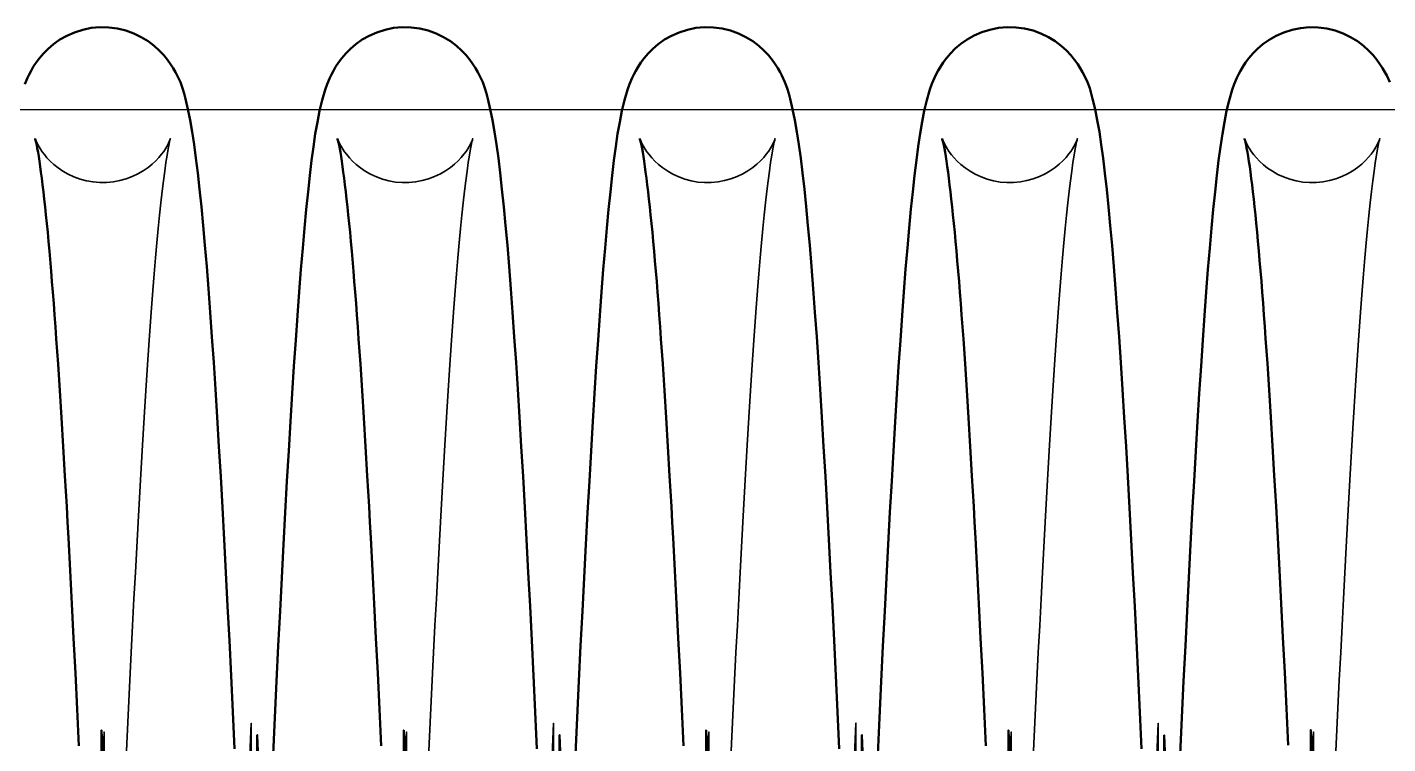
# Model space of a CAD drawing. Header units: millimetres. Extents: x 1448 to 104164, y -19509 to -89.
# Drawn here: x 52083.2 to 52155, y -3796.6 to -3758.8 of the extents above; entities that cross this region are included whole.
import ezdxf

# ---------------------------------------------------------------- set-up
doc = ezdxf.new("R2010")
doc.units = ezdxf.units.MM
doc.header["$LTSCALE"] = 60
doc.header["$MEASUREMENT"] = 0
doc.layers.get('0').update_dxf_attribs({"linetype": 'CONTINUOUS'})
doc.layers.add('가려진 것(ISO)', color=7, linetype='CONTINUOUS', lineweight=35)
doc.layers.add('가시적인 것(ISO)', color=7, linetype='CONTINUOUS', lineweight=50)

# ---------------------------------------------------------------- blocks, each defined once
blk = doc.blocks.new('토션스프링 3')
at = {"layer": '가려진 것(ISO)', "flags": 128}
for points in [[(21461746.339, -50952857.63), (21461746.344, -50952857.647), (21461746.365, -50952857.704), (21461746.409, -50952857.807), (21461746.488, -50952857.966), (21461746.545, -50952858.07), (21461746.618, -50952858.191), (21461746.71, -50952858.328), (21461746.824, -50952858.48), (21461746.964, -50952858.646), (21461747.131, -50952858.822), (21461747.326, -50952859.003), (21461747.552, -50952859.182), (21461747.807, -50952859.355), (21461748.086, -50952859.514), (21461748.388, -50952859.654), (21461748.71, -50952859.77), (21461749.048, -50952859.86), (21461749.396, -50952859.921), (21461749.75, -50952859.952), (21461750.107, -50952859.949), (21461750.462, -50952859.915), (21461750.809, -50952859.851), (21461751.145, -50952859.758), (21461751.464, -50952859.638), (21461751.764, -50952859.495), (21461752.042, -50952859.334), (21461752.292, -50952859.161), (21461752.513, -50952858.981), (21461752.706, -50952858.801), (21461752.87, -50952858.625), (21461753.007, -50952858.459), (21461753.118, -50952858.309), (21461753.207, -50952858.174), (21461753.278, -50952858.056), (21461753.334, -50952857.954), (21461753.377, -50952857.869), (21461753.434, -50952857.742), (21461753.463, -50952857.667), (21461753.475, -50952857.633), (21461753.475, -50952857.635), (21461753.466, -50952857.667), (21461753.451, -50952857.726), (21461753.431, -50952857.808), (21461753.409, -50952857.911), (21461753.358, -50952858.173), (21461753.299, -50952858.505), (21461753.236, -50952858.9), (21461753.172, -50952859.352), (21461753.106, -50952859.857), (21461753.038, -50952860.413), (21461752.97, -50952861.021), (21461752.901, -50952861.678), (21461752.831, -50952862.381), (21461752.761, -50952863.131), (21461752.691, -50952863.924), (21461752.621, -50952864.759), (21461752.55, -50952865.637), (21461752.479, -50952866.559), (21461752.409, -50952867.522), (21461752.337, -50952868.527), (21461752.266, -50952869.57), (21461752.195, -50952870.652), (21461752.123, -50952871.77), (21461752.052, -50952872.923), (21461751.981, -50952874.109), (21461751.91, -50952875.328), (21461751.838, -50952876.578), (21461751.767, -50952877.861), (21461751.696, -50952879.178), (21461751.624, -50952880.526), (21461751.553, -50952881.903), (21461751.481, -50952883.309), (21461751.41, -50952884.741), (21461751.338, -50952886.197), (21461751.266, -50952887.677), (21461751.195, -50952889.177), (21461751.123, -50952890.697)], [(21461750.051, -50952925.233), (21461749.979, -50952888.925), (21461749.907, -50952890.618)], [(21461762.285, -50952857.63), (21461762.291, -50952857.647), (21461762.312, -50952857.704), (21461762.356, -50952857.807), (21461762.434, -50952857.966), (21461762.492, -50952858.07), (21461762.565, -50952858.191), (21461762.657, -50952858.328), (21461762.771, -50952858.48), (21461762.911, -50952858.646), (21461763.078, -50952858.822), (21461763.273, -50952859.003), (21461763.499, -50952859.182), (21461763.754, -50952859.355), (21461764.033, -50952859.514), (21461764.335, -50952859.654), (21461764.657, -50952859.77), (21461764.995, -50952859.86), (21461765.343, -50952859.922), (21461765.697, -50952859.952), (21461766.054, -50952859.949), (21461766.409, -50952859.915), (21461766.756, -50952859.851), (21461767.092, -50952859.758), (21461767.411, -50952859.638), (21461767.711, -50952859.495), (21461767.989, -50952859.334), (21461768.239, -50952859.161), (21461768.46, -50952858.981), (21461768.653, -50952858.801), (21461768.817, -50952858.625), (21461768.954, -50952858.459), (21461769.065, -50952858.309), (21461769.154, -50952858.174), (21461769.225, -50952858.056), (21461769.28, -50952857.954), (21461769.324, -50952857.869), (21461769.381, -50952857.742), (21461769.41, -50952857.667), (21461769.422, -50952857.633), (21461769.422, -50952857.635), (21461769.413, -50952857.667), (21461769.398, -50952857.726), (21461769.378, -50952857.808), (21461769.356, -50952857.911), (21461769.304, -50952858.173), (21461769.246, -50952858.505), (21461769.183, -50952858.901), (21461769.118, -50952859.352), (21461769.052, -50952859.857), (21461768.985, -50952860.413), (21461768.917, -50952861.021), (21461768.848, -50952861.678), (21461768.778, -50952862.381), (21461768.708, -50952863.131), (21461768.638, -50952863.924), (21461768.567, -50952864.759), (21461768.497, -50952865.637), (21461768.426, -50952866.559), (21461768.355, -50952867.522), (21461768.284, -50952868.527), (21461768.213, -50952869.571), (21461768.142, -50952870.652), (21461768.07, -50952871.77), (21461767.999, -50952872.923), (21461767.928, -50952874.109), (21461767.856, -50952875.328), (21461767.785, -50952876.578), (21461767.714, -50952877.861), (21461767.643, -50952879.178), (21461767.571, -50952880.526), (21461767.5, -50952881.903), (21461767.428, -50952883.309), (21461767.356, -50952884.741), (21461767.285, -50952886.197), (21461767.213, -50952887.677), (21461767.142, -50952889.177), (21461767.07, -50952890.697)], [(21461765.997, -50952925.233), (21461765.926, -50952888.925), (21461765.854, -50952890.618)], [(21461778.232, -50952857.63), (21461778.238, -50952857.647), (21461778.259, -50952857.704), (21461778.303, -50952857.807), (21461778.381, -50952857.966), (21461778.439, -50952858.07), (21461778.512, -50952858.191), (21461778.604, -50952858.328), (21461778.718, -50952858.48), (21461778.858, -50952858.647), (21461779.025, -50952858.823), (21461779.22, -50952859.003), (21461779.446, -50952859.182), (21461779.701, -50952859.355), (21461779.98, -50952859.514), (21461780.282, -50952859.654), (21461780.604, -50952859.77), (21461780.942, -50952859.86), (21461781.29, -50952859.922), (21461781.644, -50952859.952), (21461782.001, -50952859.949), (21461782.356, -50952859.915), (21461782.703, -50952859.851), (21461783.039, -50952859.758), (21461783.358, -50952859.638), (21461783.658, -50952859.494), (21461783.936, -50952859.334), (21461784.186, -50952859.161), (21461784.407, -50952858.981), (21461784.6, -50952858.8), (21461784.764, -50952858.625), (21461784.901, -50952858.459), (21461785.011, -50952858.309), (21461785.101, -50952858.174), (21461785.172, -50952858.056), (21461785.227, -50952857.954), (21461785.27, -50952857.869), (21461785.328, -50952857.742), (21461785.357, -50952857.667), (21461785.369, -50952857.633), (21461785.368, -50952857.635), (21461785.36, -50952857.667), (21461785.344, -50952857.726), (21461785.325, -50952857.808), (21461785.303, -50952857.911), (21461785.251, -50952858.173), (21461785.193, -50952858.505), (21461785.13, -50952858.901), (21461785.065, -50952859.352), (21461784.999, -50952859.857), (21461784.932, -50952860.414), (21461784.864, -50952861.021), (21461784.795, -50952861.678), (21461784.725, -50952862.381), (21461784.655, -50952863.131), (21461784.585, -50952863.924), (21461784.514, -50952864.759), (21461784.444, -50952865.637), (21461784.373, -50952866.559), (21461784.302, -50952867.523), (21461784.231, -50952868.527), (21461784.16, -50952869.571), (21461784.089, -50952870.652), (21461784.017, -50952871.77), (21461783.946, -50952872.923), (21461783.875, -50952874.109), (21461783.803, -50952875.328), (21461783.732, -50952876.578), (21461783.661, -50952877.861), (21461783.59, -50952879.178), (21461783.518, -50952880.526), (21461783.446, -50952881.903), (21461783.375, -50952883.309), (21461783.303, -50952884.741), (21461783.232, -50952886.198), (21461783.16, -50952887.677), (21461783.088, -50952889.177), (21461783.017, -50952890.697)], [(21461781.944, -50952925.233), (21461781.873, -50952888.925), (21461781.801, -50952890.618)], [(21461794.179, -50952857.63), (21461794.185, -50952857.647), (21461794.206, -50952857.704), (21461794.249, -50952857.807), (21461794.328, -50952857.966), (21461794.385, -50952858.07), (21461794.459, -50952858.191), (21461794.551, -50952858.328), (21461794.665, -50952858.481), (21461794.805, -50952858.647), (21461794.971, -50952858.823), (21461795.167, -50952859.003), (21461795.393, -50952859.182), (21461795.648, -50952859.355), (21461795.927, -50952859.514), (21461796.229, -50952859.654), (21461796.551, -50952859.77), (21461796.889, -50952859.86), (21461797.237, -50952859.922), (21461797.591, -50952859.952), (21461797.948, -50952859.949), (21461798.303, -50952859.915), (21461798.651, -50952859.851), (21461798.986, -50952859.758), (21461799.305, -50952859.638), (21461799.605, -50952859.494), (21461799.883, -50952859.333), (21461800.133, -50952859.16), (21461800.354, -50952858.981), (21461800.547, -50952858.8), (21461800.711, -50952858.624), (21461800.847, -50952858.459), (21461800.958, -50952858.309), (21461801.048, -50952858.174), (21461801.119, -50952858.056), (21461801.174, -50952857.954), (21461801.217, -50952857.869), (21461801.275, -50952857.742), (21461801.304, -50952857.667), (21461801.316, -50952857.633), (21461801.315, -50952857.635), (21461801.306, -50952857.667), (21461801.291, -50952857.726), (21461801.272, -50952857.808), (21461801.249, -50952857.911), (21461801.198, -50952858.173), (21461801.14, -50952858.505), (21461801.077, -50952858.901), (21461801.012, -50952859.352), (21461800.946, -50952859.857), (21461800.879, -50952860.414), (21461800.811, -50952861.021), (21461800.742, -50952861.678), (21461800.672, -50952862.381), (21461800.602, -50952863.131), (21461800.531, -50952863.924), (21461800.461, -50952864.759), (21461800.391, -50952865.637), (21461800.32, -50952866.559), (21461800.249, -50952867.523), (21461800.178, -50952868.527), (21461800.107, -50952869.571), (21461800.035, -50952870.652), (21461799.964, -50952871.77), (21461799.893, -50952872.923), (21461799.821, -50952874.109), (21461799.75, -50952875.328), (21461799.679, -50952876.578), (21461799.608, -50952877.861), (21461799.536, -50952879.178), (21461799.465, -50952880.526), (21461799.393, -50952881.904), (21461799.322, -50952883.309), (21461799.25, -50952884.741), (21461799.178, -50952886.198), (21461799.107, -50952887.677), (21461799.035, -50952889.177), (21461798.964, -50952890.697)], [(21461797.891, -50952925.233), (21461797.82, -50952888.925), (21461797.748, -50952890.618)], [(21461810.126, -50952857.63), (21461810.132, -50952857.647), (21461810.153, -50952857.704), (21461810.196, -50952857.809), (21461810.274, -50952857.972), (21461810.332, -50952858.076), (21461810.407, -50952858.196), (21461810.5, -50952858.332), (21461810.615, -50952858.484), (21461810.756, -50952858.651), (21461810.923, -50952858.828), (21461811.12, -50952859.008), (21461811.346, -50952859.187), (21461811.602, -50952859.359), (21461811.882, -50952859.518), (21461812.184, -50952859.658), (21461812.507, -50952859.773), (21461812.845, -50952859.862), (21461813.193, -50952859.923), (21461813.547, -50952859.952), (21461813.904, -50952859.949), (21461814.259, -50952859.914), (21461814.606, -50952859.849), (21461814.941, -50952859.755), (21461815.26, -50952859.634), (21461815.559, -50952859.49), (21461815.836, -50952859.329), (21461816.086, -50952859.156), (21461816.306, -50952858.976), (21461816.498, -50952858.796), (21461816.661, -50952858.62), (21461816.797, -50952858.455), (21461816.908, -50952858.305), (21461816.997, -50952858.171), (21461817.067, -50952858.053), (21461817.122, -50952857.952), (21461817.165, -50952857.867), (21461817.222, -50952857.741), (21461817.251, -50952857.666), (21461817.263, -50952857.633), (21461817.262, -50952857.635), (21461817.253, -50952857.668), (21461817.238, -50952857.727), (21461817.218, -50952857.809), (21461817.196, -50952857.912), (21461817.145, -50952858.175), (21461817.086, -50952858.507), (21461817.023, -50952858.903), (21461816.959, -50952859.355), (21461816.893, -50952859.859), (21461816.825, -50952860.416), (21461816.757, -50952861.024), (21461816.688, -50952861.681), (21461816.618, -50952862.385), (21461816.548, -50952863.134), (21461816.478, -50952863.927), (21461816.408, -50952864.763), (21461816.337, -50952865.641), (21461816.266, -50952866.563), (21461816.196, -50952867.527), (21461816.125, -50952868.531), (21461816.053, -50952869.575), (21461815.982, -50952870.656), (21461815.911, -50952871.774), (21461815.839, -50952872.927), (21461815.768, -50952874.113), (21461815.697, -50952875.332), (21461815.626, -50952876.581), (21461815.554, -50952877.865), (21461815.483, -50952879.182), (21461815.412, -50952880.53), (21461815.34, -50952881.907), (21461815.268, -50952883.313), (21461815.197, -50952884.745), (21461815.125, -50952886.201), (21461815.053, -50952887.68), (21461814.982, -50952889.18), (21461814.911, -50952890.699)], [(21461813.838, -50952925.233), (21461813.766, -50952888.925), (21461813.695, -50952890.619)], [(21461757.667, -50952890.153), (21461757.738, -50952888.469), (21461757.809, -50952924.781)], [(21461773.614, -50952890.152), (21461773.685, -50952888.468), (21461773.756, -50952924.78)], [(21461789.56, -50952890.15), (21461789.632, -50952888.461), (21461789.703, -50952924.774)], [(21461805.507, -50952890.156), (21461805.578, -50952888.47), (21461805.65, -50952924.781)]]:
    blk.add_lwpolyline(points, dxfattribs=at)
at = {"layer": '가시적인 것(ISO)', "flags": 128}
for points in [[(21461745.798, -50952854.754), (21461745.935, -50952854.425), (21461746.02, -50952854.245), (21461746.121, -50952854.053), (21461746.242, -50952853.846), (21461746.387, -50952853.625), (21461746.562, -50952853.389), (21461746.772, -50952853.144), (21461747.021, -50952852.894), (21461747.313, -50952852.647), (21461747.645, -50952852.414), (21461748.013, -50952852.204), (21461748.417, -50952852.028), (21461748.848, -50952851.891), (21461749.297, -50952851.799), (21461749.756, -50952851.758), (21461750.22, -50952851.767), (21461750.678, -50952851.826), (21461751.121, -50952851.933), (21461751.542, -50952852.086), (21461751.935, -50952852.276), (21461752.293, -50952852.494), (21461752.609, -50952852.732), (21461752.885, -50952852.981), (21461753.12, -50952853.23), (21461753.317, -50952853.472), (21461753.481, -50952853.703), (21461753.618, -50952853.92), (21461753.735, -50952854.121), (21461753.836, -50952854.311), (21461753.998, -50952854.656), (21461754.116, -50952854.968), (21461754.203, -50952855.255), (21461754.271, -50952855.53), (21461754.4, -50952856.08), (21461754.519, -50952856.658), (21461754.626, -50952857.275), (21461754.727, -50952857.939), (21461754.823, -50952858.66), (21461754.92, -50952859.447), (21461755.015, -50952860.302), (21461755.11, -50952861.223), (21461755.204, -50952862.209), (21461755.297, -50952863.26), (21461755.39, -50952864.373), (21461755.483, -50952865.549), (21461755.575, -50952866.786), (21461755.667, -50952868.082), (21461755.758, -50952869.438), (21461755.85, -50952870.856), (21461755.942, -50952872.334), (21461756.034, -50952873.869), (21461756.126, -50952875.458), (21461756.218, -50952877.098), (21461756.31, -50952878.787), (21461756.401, -50952880.52), (21461756.493, -50952882.295), (21461756.584, -50952884.111), (21461756.676, -50952885.971), (21461756.767, -50952887.873), (21461756.859, -50952889.813)], [(21461757.959, -50952924.93), (21461758.05, -50952889.095), (21461758.142, -50952891.255)], [(21461758.889, -50952890.111), (21461758.98, -50952888.164), (21461759.072, -50952886.253), (21461759.164, -50952884.382), (21461759.256, -50952882.555), (21461759.347, -50952880.774), (21461759.438, -50952879.039), (21461759.53, -50952877.347), (21461759.622, -50952875.701), (21461759.714, -50952874.105), (21461759.806, -50952872.561), (21461759.898, -50952871.071), (21461759.99, -50952869.639), (21461760.082, -50952868.267), (21461760.175, -50952866.958), (21461760.267, -50952865.715), (21461760.359, -50952864.533), (21461760.451, -50952863.413), (21461760.544, -50952862.357), (21461760.638, -50952861.365), (21461760.732, -50952860.439), (21461760.826, -50952859.579), (21461760.92, -50952858.788), (21461761.016, -50952858.059), (21461761.116, -50952857.385), (21461761.223, -50952856.758), (21461761.341, -50952856.17), (21461761.473, -50952855.614), (21461761.636, -50952855.055), (21461761.745, -50952854.754), (21461761.882, -50952854.424), (21461761.967, -50952854.245), (21461762.068, -50952854.052), (21461762.189, -50952853.846), (21461762.334, -50952853.624), (21461762.509, -50952853.389), (21461762.719, -50952853.143), (21461762.968, -50952852.894), (21461763.26, -50952852.647), (21461763.592, -50952852.413), (21461763.961, -50952852.204), (21461764.364, -50952852.028), (21461764.795, -50952851.891), (21461765.244, -50952851.799), (21461765.704, -50952851.758), (21461766.167, -50952851.767), (21461766.626, -50952851.826), (21461767.068, -50952851.934), (21461767.489, -50952852.086), (21461767.882, -50952852.276), (21461768.24, -50952852.494), (21461768.557, -50952852.733), (21461768.833, -50952852.981), (21461769.067, -50952853.23), (21461769.264, -50952853.472), (21461769.428, -50952853.704), (21461769.564, -50952853.92), (21461769.681, -50952854.122), (21461769.782, -50952854.311), (21461769.944, -50952854.657), (21461770.062, -50952854.968), (21461770.149, -50952855.256), (21461770.219, -50952855.53), (21461770.347, -50952856.08), (21461770.465, -50952856.658), (21461770.573, -50952857.275), (21461770.673, -50952857.939), (21461770.77, -50952858.66), (21461770.867, -50952859.447), (21461770.962, -50952860.302), (21461771.057, -50952861.223), (21461771.151, -50952862.209), (21461771.244, -50952863.26), (21461771.337, -50952864.373), (21461771.429, -50952865.549), (21461771.522, -50952866.786), (21461771.613, -50952868.082), (21461771.705, -50952869.438), (21461771.797, -50952870.856), (21461771.889, -50952872.334), (21461771.981, -50952873.869), (21461772.073, -50952875.458), (21461772.165, -50952877.098), (21461772.257, -50952878.786), (21461772.348, -50952880.52), (21461772.44, -50952882.295), (21461772.531, -50952884.111), (21461772.623, -50952885.97), (21461772.714, -50952887.872), (21461772.806, -50952889.813)], [(21461773.905, -50952924.93), (21461773.997, -50952889.095), (21461774.089, -50952891.255)], [(21461774.836, -50952890.111), (21461774.927, -50952888.164), (21461775.019, -50952886.253), (21461775.111, -50952884.382), (21461775.202, -50952882.554), (21461775.294, -50952880.774), (21461775.385, -50952879.038), (21461775.477, -50952877.347), (21461775.569, -50952875.701), (21461775.661, -50952874.105), (21461775.753, -50952872.561), (21461775.845, -50952871.071), (21461775.937, -50952869.639), (21461776.029, -50952868.267), (21461776.121, -50952866.958), (21461776.213, -50952865.714), (21461776.306, -50952864.532), (21461776.398, -50952863.413), (21461776.491, -50952862.357), (21461776.585, -50952861.365), (21461776.679, -50952860.438), (21461776.774, -50952859.578), (21461776.868, -50952858.786), (21461776.963, -50952858.058), (21461777.063, -50952857.384), (21461777.17, -50952856.758), (21461777.288, -50952856.171), (21461777.42, -50952855.614), (21461777.583, -50952855.055), (21461777.692, -50952854.753), (21461777.829, -50952854.424), (21461777.914, -50952854.244), (21461778.015, -50952854.052), (21461778.136, -50952853.846), (21461778.281, -50952853.624), (21461778.457, -50952853.388), (21461778.666, -50952853.143), (21461778.915, -50952852.893), (21461779.207, -50952852.646), (21461779.54, -50952852.413), (21461779.909, -50952852.204), (21461780.312, -50952852.028), (21461780.743, -50952851.891), (21461781.192, -50952851.799), (21461781.651, -50952851.758), (21461782.115, -50952851.767), (21461782.573, -50952851.827), (21461783.016, -50952851.934), (21461783.437, -50952852.086), (21461783.83, -50952852.276), (21461784.188, -50952852.495), (21461784.504, -50952852.733), (21461784.78, -50952852.982), (21461785.015, -50952853.231), (21461785.212, -50952853.473), (21461785.376, -50952853.704), (21461785.511, -50952853.921), (21461785.626, -50952854.122), (21461785.727, -50952854.311), (21461785.888, -50952854.657), (21461786.007, -50952854.969), (21461786.096, -50952855.256), (21461786.166, -50952855.531), (21461786.293, -50952856.079), (21461786.412, -50952856.658), (21461786.52, -50952857.275), (21461786.62, -50952857.939), (21461786.717, -50952858.661), (21461786.813, -50952859.447), (21461786.909, -50952860.301), (21461787.004, -50952861.222), (21461787.098, -50952862.209), (21461787.191, -50952863.259), (21461787.284, -50952864.373), (21461787.376, -50952865.549), (21461787.468, -50952866.785), (21461787.56, -50952868.082), (21461787.652, -50952869.438), (21461787.744, -50952870.856), (21461787.836, -50952872.334), (21461787.928, -50952873.869), (21461788.02, -50952875.458), (21461788.112, -50952877.098), (21461788.203, -50952878.786), (21461788.295, -50952880.52), (21461788.387, -50952882.295), (21461788.478, -50952884.111), (21461788.569, -50952885.97), (21461788.661, -50952887.872), (21461788.753, -50952889.812)], [(21461789.852, -50952924.929), (21461789.944, -50952889.095), (21461790.035, -50952891.255)], [(21461790.782, -50952890.124), (21461790.873, -50952888.181), (21461790.965, -50952886.27), (21461791.057, -50952884.397), (21461791.149, -50952882.564), (21461791.241, -50952880.776), (21461791.332, -50952879.035), (21461791.424, -50952877.345), (21461791.515, -50952875.707), (21461791.607, -50952874.116), (21461791.699, -50952872.576), (21461791.791, -50952871.088), (21461791.883, -50952869.656), (21461791.975, -50952868.281), (21461792.068, -50952866.965), (21461792.161, -50952865.712), (21461792.253, -50952864.524), (21461792.346, -50952863.402), (21461792.439, -50952862.349), (21461792.532, -50952861.361), (21461792.626, -50952860.436), (21461792.72, -50952859.575), (21461792.817, -50952858.777), (21461792.915, -50952858.041), (21461793.016, -50952857.367), (21461793.118, -50952856.751), (21461793.231, -50952856.173), (21461793.366, -50952855.614), (21461793.532, -50952855.051), (21461793.639, -50952854.751), (21461793.778, -50952854.421), (21461793.863, -50952854.241), (21461793.964, -50952854.048), (21461794.085, -50952853.841), (21461794.231, -50952853.62), (21461794.406, -50952853.385), (21461794.618, -50952853.138), (21461794.868, -50952852.888), (21461795.159, -50952852.642), (21461795.492, -50952852.41), (21461795.863, -50952852.201), (21461796.266, -50952852.024), (21461796.696, -50952851.889), (21461797.147, -50952851.799), (21461797.607, -50952851.757), (21461798.069, -50952851.767), (21461798.527, -50952851.828), (21461798.971, -50952851.937), (21461799.391, -50952852.088), (21461799.781, -50952852.279), (21461800.138, -50952852.5), (21461800.457, -50952852.74), (21461800.734, -50952852.989), (21461800.967, -50952853.237), (21461801.163, -50952853.48), (21461801.326, -50952853.71), (21461801.464, -50952853.925), (21461801.583, -50952854.127), (21461801.685, -50952854.315), (21461801.846, -50952854.66), (21461801.96, -50952854.971), (21461802.044, -50952855.259), (21461802.112, -50952855.534), (21461802.242, -50952856.086), (21461802.361, -50952856.665), (21461802.468, -50952857.281), (21461802.568, -50952857.945), (21461802.665, -50952858.667), (21461802.761, -50952859.455), (21461802.857, -50952860.31), (21461802.951, -50952861.232), (21461803.045, -50952862.218), (21461803.139, -50952863.269), (21461803.232, -50952864.383), (21461803.324, -50952865.559), (21461803.416, -50952866.795), (21461803.508, -50952868.092), (21461803.599, -50952869.448), (21461803.691, -50952870.867), (21461803.783, -50952872.346), (21461803.875, -50952873.881), (21461803.967, -50952875.47), (21461804.059, -50952877.11), (21461804.151, -50952878.798), (21461804.243, -50952880.531), (21461804.334, -50952882.307), (21461804.425, -50952884.122), (21461804.517, -50952885.983), (21461804.608, -50952887.885), (21461804.7, -50952889.826)], [(21461805.8, -50952924.94), (21461805.891, -50952889.105), (21461805.983, -50952891.264)], [(21461806.729, -50952890.11), (21461806.821, -50952888.163), (21461806.913, -50952886.253), (21461807.004, -50952884.382), (21461807.096, -50952882.556), (21461807.187, -50952880.777), (21461807.279, -50952879.04), (21461807.371, -50952877.347), (21461807.462, -50952875.701), (21461807.554, -50952874.105), (21461807.647, -50952872.56), (21461807.739, -50952871.071), (21461807.831, -50952869.639), (21461807.923, -50952868.268), (21461808.015, -50952866.96), (21461808.107, -50952865.717), (21461808.199, -50952864.535), (21461808.292, -50952863.415), (21461808.385, -50952862.358), (21461808.478, -50952861.367), (21461808.572, -50952860.441), (21461808.666, -50952859.582), (21461808.76, -50952858.792), (21461808.856, -50952858.062), (21461808.956, -50952857.386), (21461809.064, -50952856.758), (21461809.182, -50952856.17), (21461809.313, -50952855.615), (21461809.476, -50952855.056), (21461809.585, -50952854.754), (21461809.722, -50952854.425), (21461809.807, -50952854.246), (21461809.908, -50952854.053), (21461810.029, -50952853.847), (21461810.174, -50952853.626), (21461810.349, -50952853.39), (21461810.558, -50952853.145), (21461810.807, -50952852.895), (21461811.099, -50952852.648), (21461811.431, -50952852.415), (21461811.799, -50952852.205), (21461812.203, -50952852.029), (21461812.633, -50952851.892), (21461813.082, -50952851.8), (21461813.542, -50952851.758), (21461814.006, -50952851.767), (21461814.464, -50952851.826), (21461814.906, -50952851.933), (21461815.328, -50952852.085), (21461815.721, -50952852.275), (21461816.079, -50952852.493), (21461816.395, -50952852.731), (21461816.671, -50952852.98), (21461816.906, -50952853.229), (21461817.104, -50952853.471), (21461817.268, -50952853.702), (21461817.406, -50952853.918), (21461817.525, -50952854.12), (21461817.627, -50952854.309), (21461817.789, -50952854.655)], [(21461749.924, -50952891.003), (21461749.832, -50952888.839), (21461749.741, -50952924.678)], [(21461748.643, -50952889.655), (21461748.551, -50952887.728), (21461748.459, -50952885.836), (21461748.368, -50952883.984), (21461748.276, -50952882.174), (21461748.184, -50952880.41), (21461748.093, -50952878.696), (21461748.047, -50952877.859), (21461748.002, -50952877.036), (21461747.911, -50952875.426), (21461747.82, -50952873.867), (21461747.728, -50952872.362), (21461747.637, -50952870.912), (21461747.545, -50952869.523), (21461747.454, -50952868.195), (21461747.409, -50952867.556), (21461747.363, -50952866.933), (21461747.318, -50952866.328), (21461747.273, -50952865.74), (21461747.228, -50952865.17), (21461747.183, -50952864.618), (21461747.092, -50952863.563), (21461747.046, -50952863.06), (21461747, -50952862.575), (21461746.954, -50952862.108), (21461746.909, -50952861.66), (21461746.864, -50952861.232), (21461746.819, -50952860.823), (21461746.774, -50952860.435), (21461746.731, -50952860.069), (21461746.688, -50952859.724), (21461746.646, -50952859.402), (21461746.605, -50952859.103), (21461746.565, -50952858.828), (21461746.527, -50952858.577), (21461746.49, -50952858.352), (21461746.454, -50952858.152), (21461746.42, -50952857.978), (21461746.389, -50952857.834), (21461746.363, -50952857.724), (21461746.345, -50952857.654), (21461746.339, -50952857.63)], [(21461765.871, -50952891.003), (21461765.779, -50952888.839), (21461765.687, -50952924.678)], [(21461764.589, -50952889.655), (21461764.498, -50952887.728), (21461764.406, -50952885.836), (21461764.314, -50952883.983), (21461764.223, -50952882.173), (21461764.131, -50952880.41), (21461764.04, -50952878.696), (21461763.994, -50952877.859), (21461763.949, -50952877.036), (21461763.858, -50952875.426), (21461763.766, -50952873.867), (21461763.675, -50952872.361), (21461763.583, -50952870.912), (21461763.492, -50952869.522), (21461763.401, -50952868.195), (21461763.355, -50952867.556), (21461763.31, -50952866.933), (21461763.265, -50952866.328), (21461763.22, -50952865.74), (21461763.174, -50952865.17), (21461763.129, -50952864.618), (21461763.038, -50952863.562), (21461762.993, -50952863.06), (21461762.947, -50952862.575), (21461762.901, -50952862.108), (21461762.856, -50952861.66), (21461762.81, -50952861.232), (21461762.766, -50952860.823), (21461762.721, -50952860.435), (21461762.678, -50952860.069), (21461762.635, -50952859.724), (21461762.593, -50952859.402), (21461762.552, -50952859.103), (21461762.512, -50952858.828), (21461762.474, -50952858.578), (21461762.437, -50952858.352), (21461762.401, -50952858.152), (21461762.367, -50952857.978), (21461762.335, -50952857.834), (21461762.31, -50952857.724), (21461762.292, -50952857.654), (21461762.285, -50952857.63)], [(21461781.817, -50952891.002), (21461781.726, -50952888.839), (21461781.634, -50952924.678)], [(21461780.536, -50952889.654), (21461780.445, -50952887.727), (21461780.353, -50952885.835), (21461780.261, -50952883.982), (21461780.17, -50952882.173), (21461780.078, -50952880.409), (21461779.987, -50952878.696), (21461779.941, -50952877.859), (21461779.896, -50952877.036), (21461779.804, -50952875.426), (21461779.713, -50952873.866), (21461779.622, -50952872.361), (21461779.53, -50952870.911), (21461779.439, -50952869.521), (21461779.348, -50952868.194), (21461779.302, -50952867.555), (21461779.257, -50952866.933), (21461779.212, -50952866.327), (21461779.166, -50952865.739), (21461779.121, -50952865.17), (21461779.076, -50952864.617), (21461779.031, -50952864.082), (21461778.985, -50952863.562), (21461778.94, -50952863.059), (21461778.894, -50952862.574), (21461778.848, -50952862.108), (21461778.803, -50952861.66), (21461778.757, -50952861.232), (21461778.713, -50952860.823), (21461778.668, -50952860.436), (21461778.625, -50952860.069), (21461778.582, -50952859.725), (21461778.54, -50952859.403), (21461778.499, -50952859.104), (21461778.46, -50952858.829), (21461778.421, -50952858.578), (21461778.384, -50952858.352), (21461778.348, -50952858.152), (21461778.314, -50952857.978), (21461778.282, -50952857.833), (21461778.256, -50952857.724), (21461778.239, -50952857.654), (21461778.232, -50952857.63)], [(21461797.764, -50952891.001), (21461797.673, -50952888.838), (21461797.581, -50952924.678)], [(21461796.483, -50952889.653), (21461796.391, -50952887.726), (21461796.3, -50952885.834), (21461796.208, -50952883.981), (21461796.116, -50952882.171), (21461796.025, -50952880.408), (21461795.934, -50952878.695), (21461795.888, -50952877.859), (21461795.843, -50952877.036), (21461795.751, -50952875.425), (21461795.66, -50952873.866), (21461795.568, -50952872.36), (21461795.477, -50952870.91), (21461795.386, -50952869.52), (21461795.295, -50952868.193), (21461795.249, -50952867.554), (21461795.204, -50952866.932), (21461795.158, -50952866.327), (21461795.113, -50952865.739), (21461795.068, -50952865.169), (21461795.023, -50952864.617), (21461794.978, -50952864.081), (21461794.932, -50952863.561), (21461794.886, -50952863.059), (21461794.84, -50952862.574), (21461794.795, -50952862.107), (21461794.749, -50952861.66), (21461794.704, -50952861.231), (21461794.66, -50952860.823), (21461794.616, -50952860.436), (21461794.572, -50952860.069), (21461794.529, -50952859.725), (21461794.487, -50952859.403), (21461794.447, -50952859.104), (21461794.407, -50952858.829), (21461794.368, -50952858.578), (21461794.331, -50952858.352), (21461794.295, -50952858.152), (21461794.26, -50952857.977), (21461794.229, -50952857.833), (21461794.203, -50952857.724), (21461794.186, -50952857.654), (21461794.179, -50952857.63)], [(21461813.71, -50952890.975), (21461813.619, -50952888.82), (21461813.527, -50952924.659)], [(21461812.428, -50952889.62), (21461812.337, -50952887.691), (21461812.245, -50952885.801), (21461812.153, -50952883.952), (21461812.062, -50952882.149), (21461811.971, -50952880.394), (21461811.88, -50952878.684), (21461811.788, -50952877.019), (21461811.697, -50952875.404), (21461811.605, -50952873.841), (21461811.514, -50952872.334), (21461811.422, -50952870.885), (21461811.331, -50952869.498), (21461811.286, -50952868.829), (21461811.24, -50952868.177), (21461811.195, -50952867.541), (21461811.15, -50952866.922), (21461811.105, -50952866.318), (21461811.059, -50952865.731), (21461811.014, -50952865.159), (21461810.968, -50952864.605), (21461810.923, -50952864.067), (21461810.877, -50952863.547), (21461810.832, -50952863.046), (21461810.787, -50952862.562), (21461810.742, -50952862.098), (21461810.698, -50952861.652), (21461810.653, -50952861.227), (21461810.609, -50952860.821), (21461810.566, -50952860.436), (21461810.523, -50952860.072), (21461810.48, -50952859.729), (21461810.438, -50952859.409), (21461810.397, -50952859.11), (21461810.355, -50952858.833), (21461810.314, -50952858.578), (21461810.275, -50952858.348), (21461810.238, -50952858.145), (21461810.204, -50952857.972), (21461810.175, -50952857.831), (21461810.151, -50952857.725), (21461810.133, -50952857.655), (21461810.126, -50952857.63)]]:
    blk.add_lwpolyline(points, dxfattribs=at)
blk = doc.blocks.new('토션스프링1234')
blk.add_blockref('토션스프링 3', (188.103, -4314.906))

msp = doc.modelspace()

# ---------------------------------------------------------------- linework, layer by layer
at = {"color": 3}
msp.add_line((51099.315, -3763.182), (60099.315, -3763.182), dxfattribs=at)

# ---------------------------------------------------------------- block references
msp.add_blockref('토션스프링1234', (-21409850.809, 50953407.828))

doc.saveas('drawing.dxf')
